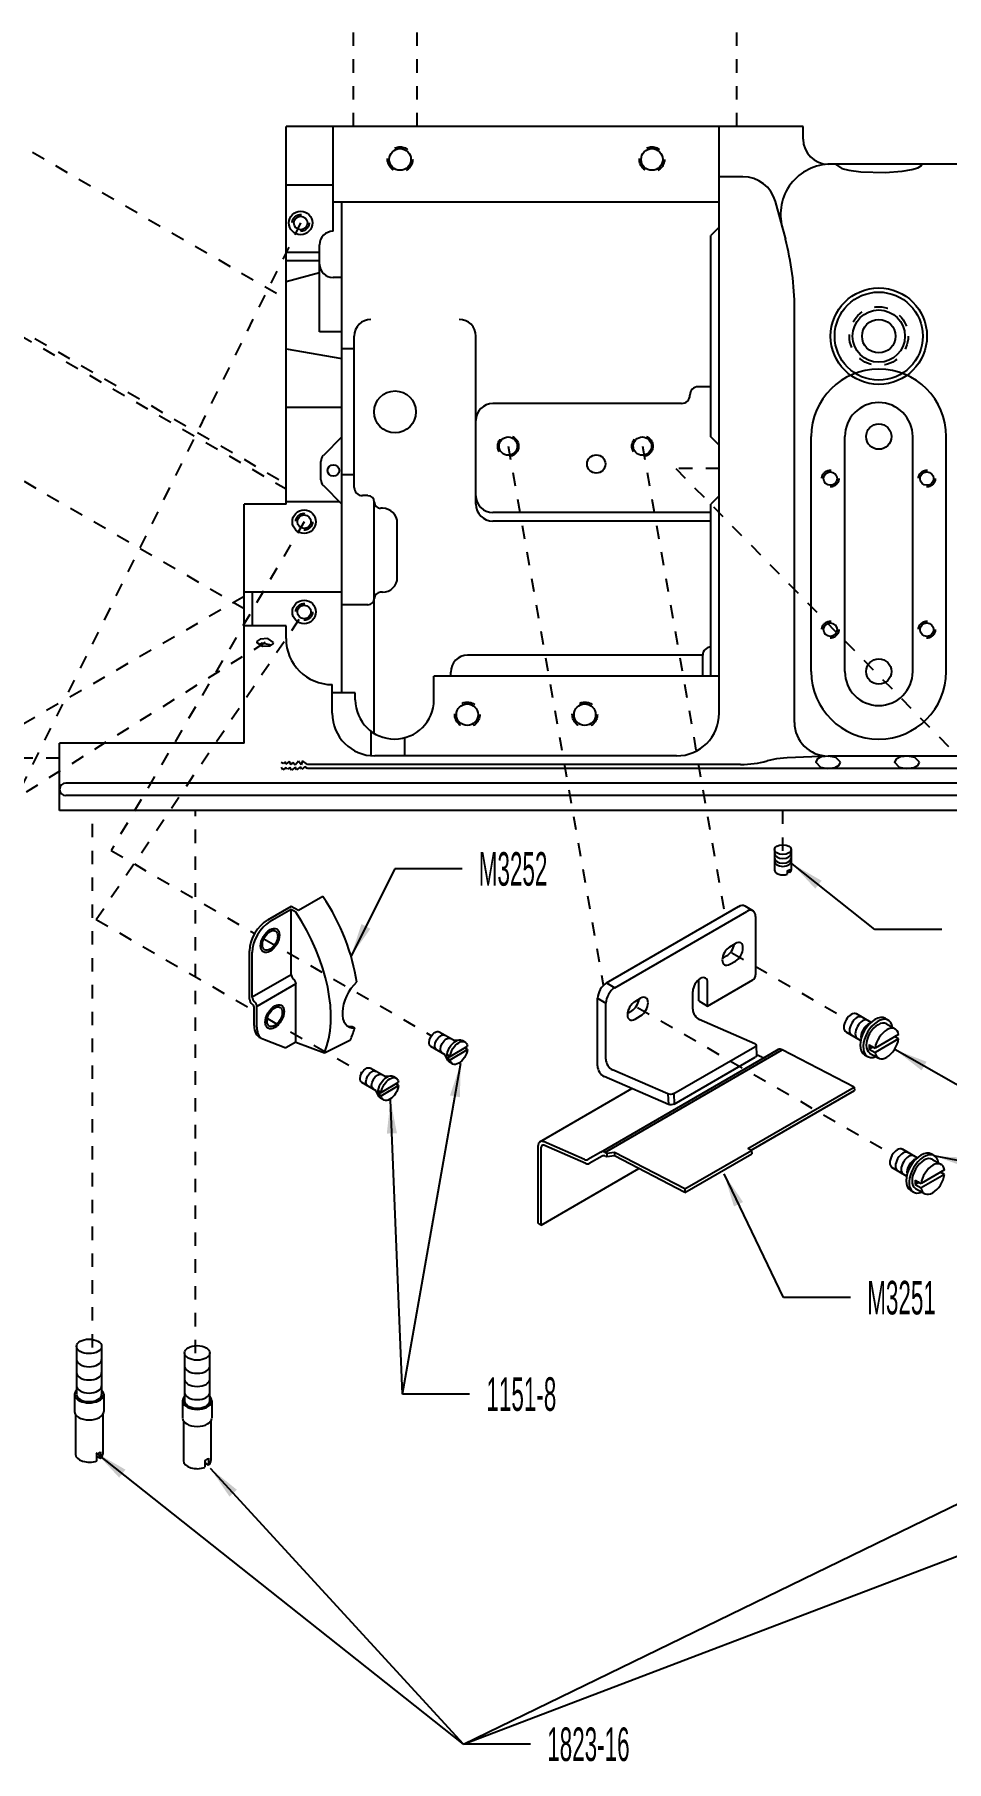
# Model space of a CAD drawing. Extents: x 1 to 28.7, y 2.9 to 23.3.
# Drawn here: x 12.34 to 19.13, y 3.07 to 15.93 of the extents above; entities that cross this region are included whole.
import ezdxf

# ---------------------------------------------------------------- set-up
doc = ezdxf.new("R2010")
doc.units = 0
doc.linetypes.add('DASHED', pattern=[0.2, 0.1, -0.1])
doc.layers.get('0').update_dxf_attribs({"linetype": 'CONTINUOUS'})
doc.layers.add('CK_LEVEL_1', color=7, linetype='CONTINUOUS')

# ---------------------------------------------------------------- blocks, each defined once
blk = doc.blocks.new('GENDIM11')
at = {"layer": 'CK_LEVEL_1', "color": 7, "linetype": 'CONTINUOUS'}
for p, q in [((15.079, 5.805), (15.513, 8.269)), ((15.079, 5.805), (14.989, 7.996)), ((15.579, 5.805), (15.079, 5.805))]:
    blk.add_line(p, q, dxfattribs=at)
for points in [[(15.506, 8.016), (15.433, 8.029), (15.513, 8.269)], [(15.037, 7.748), (14.962, 7.745), (14.989, 7.996)]]:
    blk.add_solid(points, dxfattribs=at)
at = {"layer": 'CK_LEVEL_1', "color": 7, "linetype": 'CONTINUOUS', "width": 0.5}
blk.add_text('1151-8', height=0.25, dxfattribs=at).set_placement((15.704, 5.68))
blk = doc.blocks.new('GENDIM12')
at = {"layer": 'CK_LEVEL_1', "color": 7, "linetype": 'CONTINUOUS'}
for p, q in [((15.022, 9.716), (14.694, 9.065)), ((15.522, 9.716), (15.022, 9.716))]:
    blk.add_line(p, q, dxfattribs=at)
blk.add_solid([(14.773, 9.305), (14.84, 9.271), (14.694, 9.065)], dxfattribs=at)
at = {"layer": 'CK_LEVEL_1', "color": 7, "linetype": 'CONTINUOUS', "width": 0.5}
blk.add_text('M3252', height=0.25, dxfattribs=at).set_placement((15.647, 9.591))
blk = doc.blocks.new('GENDIM13')
at = {"layer": 'CK_LEVEL_1', "color": 7, "linetype": 'CONTINUOUS'}
for p, q in [((15.532, 3.197), (12.796, 5.368)), ((15.532, 3.197), (19.995, 5.368)), ((15.532, 3.197), (13.649, 5.25)), ((15.532, 3.197), (20.797, 5.203)), ((16.032, 3.197), (15.532, 3.197))]:
    blk.add_line(p, q, dxfattribs=at)
for points in [[(13.015, 5.242), (12.968, 5.183), (12.796, 5.368)], [(19.786, 5.225), (19.753, 5.292), (19.995, 5.368)], [(13.845, 5.092), (13.79, 5.041), (13.649, 5.25)], [(20.577, 5.079), (20.55, 5.149), (20.797, 5.203)]]:
    blk.add_solid(points, dxfattribs=at)
at = {"layer": 'CK_LEVEL_1', "color": 7, "linetype": 'CONTINUOUS', "width": 0.5}
blk.add_text('1823-16', height=0.25, dxfattribs=at).set_placement((16.157, 3.072))
blk = doc.blocks.new('GENDIM17')
at = {"layer": 'CK_LEVEL_1', "color": 7, "linetype": 'CONTINUOUS'}
for p, q in [((17.916, 6.523), (17.474, 7.444)), ((18.416, 6.523), (17.916, 6.523))]:
    blk.add_line(p, q, dxfattribs=at)
blk.add_solid([(17.616, 7.235), (17.548, 7.202), (17.474, 7.444)], dxfattribs=at)
at = {"layer": 'CK_LEVEL_1', "color": 7, "linetype": 'CONTINUOUS', "width": 0.5}
blk.add_text('M3251', height=0.25, dxfattribs=at).set_placement((18.541, 6.398))
blk = doc.blocks.new('GENDIM18')
at = {"layer": 'CK_LEVEL_1', "color": 7, "linetype": 'CONTINUOUS'}
for p, q in [((20.704, 7.255), (18.747, 8.371)), ((20.704, 7.255), (19.049, 7.576)), ((21.204, 7.255), (20.704, 7.255))]:
    blk.add_line(p, q, dxfattribs=at)
for points in [[(18.983, 8.28), (18.946, 8.215), (18.747, 8.371)], [(19.302, 7.565), (19.288, 7.491), (19.049, 7.576)]]:
    blk.add_solid(points, dxfattribs=at)
at = {"layer": 'CK_LEVEL_1', "color": 7, "linetype": 'CONTINUOUS', "width": 0.5}
blk.add_text('1335-32', height=0.25, dxfattribs=at).set_placement((21.329, 7.13))
blk = doc.blocks.new('GENDIM19')
at = {"layer": 'CK_LEVEL_1', "color": 7, "linetype": 'CONTINUOUS'}
for p, q in [((18.597, 9.264), (17.982, 9.754)), ((19.097, 9.264), (18.597, 9.264))]:
    blk.add_line(p, q, dxfattribs=at)
blk.add_solid([(18.201, 9.628), (18.154, 9.569), (17.982, 9.754)], dxfattribs=at)
at = {"layer": 'CK_LEVEL_1', "color": 7, "linetype": 'CONTINUOUS', "width": 0.5}
blk.add_text('1101-8', height=0.25, dxfattribs=at).set_placement((19.222, 9.139))

msp = doc.modelspace()

# ---------------------------------------------------------------- linework, layer by layer
at = {"layer": 'CK_LEVEL_1', "color": 7, "linetype": 'DASHED'}
for p, q in [((15.189, 15.246), (15.189, 19.106)), ((9.377, 16.754, -0.415), (14.211, 13.963, -0.415)), ((14.713, 15.246), (14.713, 16.314)), ((8.182, 16.066, 0.559), (14.211, 12.586, 0.559)), ((17.569, 15.246), (17.569, 16.01)), ((9.456, 15.292, -1.416), (14.211, 12.547, -1.416)), ((8.449, 14.803, -0.658), (13.899, 11.656, -0.658)), ((14.32, 14.527), (11.886, 9.613, 3.92)), ((15.866, 12.865), (16.573, 8.852)), ((16.866, 12.865), (17.481, 9.376)), ((17.115, 12.698), (23.118, 6.58)), ((17.438, 12.698), (17.115, 12.698)), ((14.346, 12.302), (12.908, 9.853)), ((13.899, 11.745), (7.688, 8.159)), ((12.797, 9.339), (14.346, 11.63)), ((14.055, 11.402), (8.58, 7.973)), ((12.524, 10.541), (5.059, 10.541)), ((12.769, 6.152), (12.769, 10.152)), ((13.536, 6.109), (13.536, 10.152)), ((17.913, 9.851), (17.913, 10.152)), ((12.908, 9.853), (13.978, 9.235)), ((12.797, 9.339), (13.974, 8.66)), ((14.046, 9.196), (15.296, 8.474)), ((17.533, 9.091), (18.387, 8.598)), ((16.83, 8.685), (18.729, 7.589)), ((14.072, 8.603), (14.776, 8.197))]:
    msp.add_line(p, q, dxfattribs=at)
at = {"layer": 'CK_LEVEL_1', "color": 7, "linetype": 'CONTINUOUS'}
for p, q in [((14.211, 12.433), (14.211, 15.246)), ((18.063, 15.246), (14.211, 15.246)), ((14.562, 14.465), (14.562, 15.246)), ((17.438, 10.876), (17.438, 15.246)), ((18.063, 15.152), (18.063, 15.246)), ((20.344, 14.965), (18.251, 14.965)), ((14.562, 14.808), (14.211, 14.808)), ((17.615, 14.871), (17.438, 14.871)), ((17.438, 14.683), (14.562, 14.683)), ((14.626, 11.027), (14.626, 14.683)), ((17.856, 14.686), (17.931, 14.407)), ((17.438, 14.495), (17.377, 14.434)), ((17.377, 12.934), (17.377, 14.434)), ((14.461, 14.308), (14.211, 14.308)), ((14.461, 13.715), (14.461, 14.365)), ((14.461, 14.246), (14.211, 14.246)), ((14.211, 14.09), (14.461, 14.157)), ((14.626, 14.121), (14.561, 14.121)), ((17.999, 10.807), (17.999, 13.889)), ((14.626, 13.715), (14.461, 13.715)), ((14.719, 12.558), (14.719, 13.684)), ((15.626, 12.432), (15.626, 13.684)), ((14.211, 13.59), (14.626, 13.517)), ((14.719, 13.59), (14.626, 13.59)), ((17.377, 13.307), (17.282, 13.307)), ((14.626, 13.152), (14.211, 13.152)), ((17.157, 13.182), (15.751, 13.182)), ((14.626, 12.933), (14.489, 12.796)), ((17.438, 12.873), (17.377, 12.934)), ((18.124, 11.186), (18.124, 12.936)), ((18.375, 11.186), (18.375, 12.936)), ((18.88, 11.186), (18.88, 12.936)), ((19.129, 11.186), (19.129, 12.936)), ((14.47, 12.615), (14.47, 12.751)), ((14.719, 12.652), (14.626, 12.652)), ((14.489, 12.571), (14.626, 12.433)), ((14.821, 12.496), (14.781, 12.496)), ((17.438, 12.494), (17.377, 12.433)), ((14.211, 12.433), (13.899, 12.433)), ((13.899, 10.652), (13.899, 12.433)), ((14.61, 12.449), (14.211, 12.449)), ((14.868, 10.726), (14.868, 12.448)), ((14.93, 12.402), (14.915, 12.402)), ((17.377, 12.37), (15.751, 12.37)), ((17.377, 11.151), (17.377, 12.433)), ((15.04, 11.887), (15.04, 12.292)), ((17.377, 12.307), (15.751, 12.307)), ((14.626, 11.777), (13.899, 11.777)), ((13.962, 11.527), (13.962, 11.777)), ((14.93, 11.777), (14.915, 11.777)), ((14.821, 11.683), (14.626, 11.683)), ((14.212, 11.527), (13.899, 11.527)), ((14.212, 11.433), (14.212, 11.527)), ((17.315, 11.307), (15.563, 11.307)), ((17.315, 11.151), (17.315, 11.307)), ((14.555, 10.876), (14.555, 11.09)), ((15.313, 10.976), (15.313, 11.151)), ((17.438, 11.151), (15.313, 11.151)), ((15.438, 11.151), (15.438, 11.182)), ((14.727, 11.027), (14.555, 11.027)), ((14.727, 10.976), (14.727, 11.027)), ((14.843, 10.743), (14.843, 10.558)), ((15.093, 10.692), (15.093, 10.558)), ((12.524, 10.152), (12.524, 10.652)), ((13.899, 10.652), (12.524, 10.652)), ((17.12, 10.558), (14.873, 10.558)), ((21.142, 10.557), (18.249, 10.557)), ((14.189, 10.501), (14.175, 10.509)), ((14.187, 10.455), (14.178, 10.474)), ((14.213, 10.469), (14.187, 10.455)), ((14.208, 10.513), (14.189, 10.501)), ((14.21, 10.495), (14.208, 10.513)), ((14.235, 10.515), (14.21, 10.495)), ((14.222, 10.458), (14.213, 10.469)), ((14.24, 10.472), (14.222, 10.458)), ((14.249, 10.492), (14.235, 10.515)), ((14.251, 10.451), (14.24, 10.472)), ((14.261, 10.509), (14.249, 10.492)), ((14.281, 10.474), (14.251, 10.451)), ((14.279, 10.488), (14.261, 10.509)), ((14.304, 10.518), (14.279, 10.488)), ((14.288, 10.455), (14.281, 10.474)), ((14.318, 10.476), (14.288, 10.455)), ((14.323, 10.492), (14.304, 10.518)), ((14.328, 10.458), (14.318, 10.476)), ((14.334, 10.52), (14.323, 10.492)), ((14.35, 10.476), (14.328, 10.458)), ((14.37, 10.494), (14.334, 10.52)), ((14.37, 10.464), (14.35, 10.476)), ((17.598, 10.494), (14.37, 10.494)), ((21.142, 10.464), (14.37, 10.464)), ((21.142, 10.355), (12.571, 10.355)), ((21.142, 10.262), (12.571, 10.262)), ((21.188, 10.152), (12.524, 10.152)), ((17.849, 9.86, 0.054), (17.849, 9.708, -0.054)), ((17.974, 9.86, 0.054), (17.974, 9.708, -0.054)), ((17.944, 9.702, 0.008), (17.944, 9.677, -0.01)), ((17.965, 9.689, -0.028), (17.944, 9.701, -0.045)), ((17.965, 9.714, -0.01), (17.965, 9.689, -0.028)), ((14.249, 9.437, 0.162), (14.072, 9.335, 0.306)), ((14.249, 9.415, 0.194), (14.092, 9.324, 0.323)), ((14.303, 9.406, 0.206), (14.249, 9.437, 0.162)), ((14.284, 9.395, 0.223), (14.249, 9.415, 0.194)), ((14.249, 8.928, -0.15), (14.249, 9.415, 0.194)), ((14.486, 9.511, 0.057), (14.303, 9.406, 0.206)), ((16.598, 8.867, 0.901), (17.582, 9.435, 0.097)), ((16.66, 8.831, 0.951), (17.644, 9.399, 0.148)), ((17.628, 9.44, 0.043), (17.69, 9.404, 0.094)), ((17.71, 8.927, -0.267), (17.71, 9.361, 0.04)), ((17.518, 9.137, 0.116), (17.559, 9.161, 0.083)), ((13.94, 8.747, 0.052), (13.94, 9.106, 0.306)), ((13.959, 8.761, 0.086), (13.959, 9.095, 0.323)), ((17.462, 9.05, -0.038), (17.493, 9.068, -0.063)), ((17.518, 9.006, 0.024), (17.559, 9.03, -0.009)), ((14.249, 8.928, -0.15), (13.959, 8.761, 0.086)), ((17.286, 8.733, -0.046), (17.286, 8.892, 0.066)), ((17.352, 8.695, 0.007), (17.688, 8.889, -0.267)), ((14.284, 8.859, -0.156), (13.994, 8.692, 0.08)), ((14.284, 8.425, -0.463), (14.284, 8.859, -0.156)), ((16.532, 8.249, 0.544), (16.532, 8.753, 0.901)), ((16.532, 8.753, 0.901), (16.594, 8.717, 0.951)), ((16.598, 8.867, 0.901), (16.66, 8.831, 0.951)), ((16.811, 8.729, 0.694), (16.852, 8.753, 0.66)), ((17.242, 8.672, 0.126), (17.242, 8.804, 0.219)), ((17.352, 8.695, 0.007), (17.352, 8.867, 0.129)), ((13.974, 8.55, -0.045), (13.974, 8.678, 0.046)), ((13.994, 8.538, -0.028), (13.994, 8.692, 0.08)), ((16.594, 8.298, 0.655), (16.594, 8.717, 0.951)), ((16.755, 8.642, 0.54), (16.786, 8.66, 0.514)), ((16.811, 8.598, 0.601), (16.852, 8.622, 0.568)), ((17.286, 8.733, -0.046), (17.352, 8.695, 0.007)), ((18.57, 8.573, -0.02), (18.461, 8.636, -0.109)), ((14.703, 8.543, -0.301), (14.723, 8.532, -0.285)), ((15.459, 8.44, 0.014), (15.353, 8.501, -0.073)), ((17.704, 8.414, 0.51), (17.288, 8.595, 0.129)), ((18.492, 8.438, -0.02), (18.383, 8.501, -0.109)), ((18.676, 8.602, 0.035), (18.699, 8.589, 0.054)), ((18.684, 8.562, 0.054), (18.749, 8.524, 0.107)), ((14.051, 8.446, -0.163), (14.21, 8.383, -0.403)), ((14.284, 8.425, -0.463), (14.21, 8.383, -0.403)), ((14.284, 8.425, -0.463), (14.498, 8.347, -0.256)), ((14.498, 8.347, -0.256), (14.691, 8.443, -0.447)), ((15.396, 8.332, 0.014), (15.29, 8.393, -0.073)), ((15.433, 8.32, 0.134), (15.563, 8.395, 0.027)), ((15.433, 8.295, 0.116), (15.563, 8.371, 0.01)), ((15.459, 8.44, 0.014), (15.506, 8.443, 0.078)), ((15.545, 8.426, 0.072), (15.523, 8.439, 0.054)), ((15.563, 8.371, 0.01), (15.542, 8.383, -0.007)), ((16.557, 7.607, 1.772), (17.878, 8.37, 0.693)), ((16.585, 7.605, 1.805), (17.907, 8.368, 0.726)), ((17.1, 8.043, 1.04), (17.704, 8.391, 0.547)), ((17.713, 8.403, 0.529), (17.716, 8.325, 0.478)), ((17.878, 8.37, 0.693), (17.781, 8.314, 0.534)), ((18.444, 8.091, 1.188), (17.907, 8.368, 0.726)), ((18.556, 8.407, 0.154), (18.6, 8.382, 0.19)), ((18.584, 8.391, 0.108), (18.556, 8.374, 0.131)), ((18.556, 8.374, 0.131), (18.6, 8.349, 0.167)), ((18.774, 8.482, 0.048), (18.6, 8.382, 0.19)), ((18.774, 8.45, 0.025), (18.6, 8.349, 0.167)), ((18.774, 8.45, 0.025), (18.746, 8.466, 0.001)), ((14.945, 8.172, 0.014), (14.839, 8.233, -0.073)), ((15.417, 8.289, 0.078), (15.396, 8.332, 0.014)), ((15.433, 8.32, 0.134), (15.411, 8.332, 0.116)), ((15.411, 8.308, 0.099), (15.432, 8.32, 0.081)), ((15.433, 8.295, 0.116), (15.411, 8.308, 0.099)), ((15.451, 8.264, 0.072), (15.429, 8.277, 0.054)), ((17.103, 7.965, 0.99), (17.707, 8.313, 0.496)), ((17.756, 8.314, 0.503), (17.716, 8.332, 0.467)), ((18.52, 8.332, 0.035), (18.543, 8.318, 0.054)), ((18.559, 8.345, 0.054), (18.624, 8.307, 0.107)), ((14.882, 8.063, 0.014), (14.776, 8.125, -0.073)), ((14.919, 8.051, 0.134), (15.049, 8.127, 0.027)), ((14.945, 8.172, 0.014), (14.992, 8.175, 0.078)), ((15.031, 8.158, 0.072), (15.009, 8.17, 0.054)), ((15.049, 8.102, 0.01), (15.028, 8.114, -0.007)), ((17.06, 7.962, 0.988), (16.581, 8.17, 0.549)), ((17.056, 8.04, 1.038), (16.643, 8.22, 0.66)), ((14.903, 8.021, 0.078), (14.882, 8.063, 0.014)), ((14.919, 8.051, 0.134), (14.897, 8.064, 0.116)), ((14.897, 8.039, 0.099), (14.918, 8.052, 0.081)), ((14.919, 8.027, 0.116), (14.897, 8.039, 0.099)), ((14.937, 7.996, 0.072), (14.915, 8.008, 0.054)), ((14.919, 8.027, 0.116), (15.049, 8.102, 0.01)), ((16.101, 7.684, 1.267), (16.787, 8.08, 0.707)), ((17.056, 8.04, 1.038), (17.06, 7.962, 0.988)), ((17.1, 8.043, 1.04), (17.103, 7.965, 0.99)), ((17.652, 7.634, 1.838), (18.444, 8.091, 1.191)), ((17.676, 7.621, 1.802), (18.445, 8.065, 1.174)), ((18.444, 8.091, 1.188), (18.445, 8.065, 1.174)), ((16.09, 7.077, 0.825), (16.09, 7.657, 1.235)), ((16.112, 7.064, 0.843), (16.112, 7.644, 1.253)), ((16.434, 7.551, 1.582), (16.128, 7.685, 1.302)), ((16.444, 7.522, 1.573), (16.131, 7.658, 1.286)), ((16.557, 7.607, 1.772), (16.46, 7.551, 1.613)), ((16.602, 7.597, 1.82), (16.585, 7.605, 1.805)), ((16.657, 7.604, 1.88), (16.602, 7.597, -2.531)), ((16.602, 7.597, 1.82), (16.602, 7.571, -2.549)), ((17.182, 7.333, 2.263), (16.657, 7.604, 1.813)), ((16.657, 7.604, 1.813), (16.658, 7.578, 1.796)), ((17.182, 7.333, 2.263), (17.679, 7.62, 1.858)), ((17.183, 7.307, 2.246), (17.68, 7.594, 1.841)), ((17.679, 7.62, 1.858), (17.652, 7.634, 1.834)), ((17.679, 7.62, 1.858), (17.68, 7.594, 1.841)), ((18.912, 7.565, -0.02), (18.803, 7.628, -0.109)), ((19.019, 7.593, 0.035), (19.042, 7.58, 0.054)), ((16.112, 7.064, 0.843), (16.839, 7.484, 0.248)), ((16.566, 7.577, 1.762), (16.47, 7.521, 1.604)), ((16.602, 7.571, 1.802), (16.595, 7.575, 1.796)), ((16.657, 7.579, 1.862), (16.602, 7.571, -2.549)), ((17.183, 7.307, 2.246), (16.658, 7.578, 1.796)), ((18.834, 7.429, -0.02), (18.725, 7.493, -0.109)), ((19.117, 7.474, 0.048), (18.942, 7.373, 0.19)), ((19.026, 7.553, 0.054), (19.092, 7.515, 0.107)), ((17.182, 7.333, 2.263), (17.183, 7.307, 2.246)), ((18.898, 7.398, 0.154), (18.942, 7.373, 0.19)), ((18.927, 7.382, 0.108), (18.898, 7.366, 0.131)), ((18.898, 7.366, 0.131), (18.942, 7.34, 0.167)), ((18.901, 7.337, 0.054), (18.967, 7.299, 0.107)), ((19.117, 7.441, 0.025), (18.942, 7.34, 0.167)), ((19.117, 7.441, 0.025), (19.088, 7.457, 0.001)), ((18.863, 7.323, 0.035), (18.886, 7.31, 0.054)), ((16.112, 7.064, 0.843), (16.09, 7.077, 0.825)), ((12.65, 6.161, 0.282), (12.65, 5.803, 0.029)), ((12.837, 6.161, 0.282), (12.837, 5.803, 0.029)), ((13.455, 6.112, 0.282), (13.455, 5.755, 0.029)), ((13.642, 6.112, 0.282), (13.642, 5.755, 0.029)), ((12.635, 5.803, 0.029), (12.635, 5.676, -0.061)), ((12.853, 5.803, 0.029), (12.853, 5.676, -0.061)), ((13.44, 5.755, 0.029), (13.44, 5.627, -0.061)), ((13.658, 5.755, 0.029), (13.658, 5.627, -0.061)), ((12.642, 5.653, -0.076), (12.642, 5.357, -0.286)), ((12.846, 5.653, -0.076), (12.846, 5.357, -0.286)), ((13.447, 5.605, -0.076), (13.447, 5.309, -0.286)), ((13.651, 5.605, -0.076), (13.651, 5.309, -0.286)), ((12.8, 5.359, -0.181), (12.8, 5.308, -0.217)), ((12.829, 5.324, -0.24), (12.8, 5.341, -0.263)), ((12.829, 5.375, -0.204), (12.829, 5.324, -0.24)), ((13.605, 5.31, -0.181), (13.605, 5.26, -0.217)), ((13.634, 5.276, -0.24), (13.605, 5.292, -0.263)), ((13.634, 5.327, -0.204), (13.634, 5.276, -0.24))]:
    msp.add_line(p, q, dxfattribs=at)
for points in [[(18.305, 14.965), (18.352, 14.932), (18.403, 14.92), (18.494, 14.908), (18.674, 14.903), (18.801, 14.913), (18.872, 14.924), (18.918, 14.938), (18.945, 14.954), (18.95, 14.965)], [(14.118, 11.402), (14.075, 11.431), (14.018, 11.426), (13.996, 11.412), (13.993, 11.402), (13.993, 11.402), (14.035, 11.374), (14.092, 11.378), (14.114, 11.392), (14.118, 11.402)], [(14.102, 11.382), (14.029, 11.398), (14.008, 11.382)], [(18.249, 10.557), (17.944, 10.544), (17.866, 10.535), (17.809, 10.524), (17.795, 10.521)], [(18.343, 10.511), (18.308, 10.547), (18.256, 10.557), (18.2, 10.55), (18.169, 10.533), (18.157, 10.511), (18.157, 10.511), (18.192, 10.474), (18.244, 10.464), (18.301, 10.472), (18.332, 10.488), (18.343, 10.511)], [(18.931, 10.511), (18.896, 10.547), (18.844, 10.557), (18.788, 10.55), (18.757, 10.533), (18.745, 10.511), (18.745, 10.511), (18.78, 10.474), (18.832, 10.464), (18.889, 10.472), (18.92, 10.488), (18.931, 10.511)]]:
    msp.add_lwpolyline(points, dxfattribs=at)
at = {"layer": 'CK_LEVEL_1', "color": 7, "linetype": 'DASHED'}
for centre, radius in [((15.061, 15), 0.0935), ((16.937, 15), 0.0935), ((14.32, 14.527), 0.0625), ((18.627, 13.684), 0.219), ((15.866, 12.865), 0.078), ((16.866, 12.865), 0.078), ((18.266, 12.623), 0.0625), ((18.985, 12.623), 0.0625), ((14.346, 12.302), 0.0625), ((14.346, 11.63), 0.0625), ((18.266, 11.498), 0.0625), ((18.985, 11.498), 0.0625), ((15.561, 10.865), 0.0935), ((16.437, 10.865), 0.0935)]:
    msp.add_circle(centre, radius, dxfattribs=at)
at = {"layer": 'CK_LEVEL_1', "color": 7, "linetype": 'CONTINUOUS'}
for centre, radius in [((15.061, 15), 0.0805), ((16.937, 15), 0.0805), ((14.32, 14.527), 0.0875), ((14.32, 14.527), 0.0505), ((18.627, 13.684), 0.359), ((18.627, 13.684), 0.328), ((18.627, 13.684), 0.195), ((18.627, 13.684), 0.125), ((15.023, 13.12), 0.156), ((18.627, 12.936), 0.0945), ((15.866, 12.865), 0.068), ((16.866, 12.865), 0.068), ((16.522, 12.732), 0.068), ((14.564, 12.683), 0.043), ((18.266, 12.623), 0.05), ((18.985, 12.623), 0.05), ((14.346, 12.302), 0.0875), ((14.346, 12.302), 0.0505), ((14.346, 11.63), 0.0875), ((14.346, 11.63), 0.0505), ((18.266, 11.498), 0.05), ((18.985, 11.498), 0.05), ((18.627, 11.186), 0.0945), ((15.561, 10.865), 0.0805), ((16.437, 10.865), 0.0805)]:
    msp.add_circle(centre, radius, dxfattribs=at)
at = {"layer": 'CK_LEVEL_1', "color": 7, "linetype": 'CONTINUOUS', "extrusion": (0, 0.816497, 0.57735)}
for centre, radius in [((-17.912, -5.649, 8.082), 0.0625), ((-12.744, -3.326, 5.193), 0.0935), ((-13.549, -3.298, 5.153), 0.0935)]:
    msp.add_circle(centre, radius, dxfattribs=at)
at = {"layer": 'CK_LEVEL_1', "color": 7, "linetype": 'CONTINUOUS', "extrusion": (0.707107, -0.408248, 0.57735)}
for centre, radius in [((14.999, -4.213, 6.344), 0.099), ((14.999, -4.213, 6.344), 0.0805), ((14.524, -4.688, 6.393), 0.099), ((14.524, -4.688, 6.393), 0.0805)]:
    msp.add_circle(centre, radius, dxfattribs=at)
at = {"layer": 'CK_LEVEL_1', "color": 7, "linetype": 'CONTINUOUS'}
for centre, radius, start, end in [((18.251, 15.152), 0.188, 180, 270), ((18.27, 14.59), 0.375, 90, 195), ((17.615, 14.621), 0.25, 15, 90), ((14.561, 14.365), 0.1, 90, 180), ((15.999, 13.889), 2, 0, 15), ((14.561, 14.221), 0.1, 180, 270), ((14.844, 13.684), 0.125, 90, 180), ((15.501, 13.684), 0.125, 0, 90), ((18.627, 12.936), 0.503, 0, 180), ((17.282, 13.245), 0.0625, 90, 180), ((15.751, 13.057), 0.125, 90, 180), ((17.157, 13.245), 0.0625, 270, 360), ((18.627, 12.936), 0.253, 0, 180), ((14.533, 12.751), 0.0625, 135, 180), ((14.533, 12.615), 0.0625, 180, 225), ((14.781, 12.558), 0.062, 180, 270), ((14.821, 12.449), 0.0467, 0, 90), ((15.751, 12.495), 0.125, 180, 270), ((14.915, 12.448), 0.0467, 180, 270), ((14.93, 12.292), 0.11, 0, 90), ((15.751, 12.432), 0.125, 180, 270), ((14.93, 11.887), 0.11, 270, 360), ((14.821, 11.73), 0.0467, 270, 360), ((14.915, 11.73), 0.0467, 90, 180), ((14.555, 11.433), 0.344, 180, 270), ((17.377, 11.307), 0.062, 90, 180), ((15.563, 11.182), 0.125, 90, 180), ((18.627, 11.186), 0.503, 180, 360), ((18.627, 11.186), 0.253, 180, 360), ((15.02, 10.976), 0.293, 180, 270), ((15.02, 10.976), 0.293, 270, 360), ((14.873, 10.876), 0.318, 180, 270), ((17.12, 10.876), 0.318, 270, 360), ((18.249, 10.807), 0.25, 180, 270), ((17.598, 11.244), 0.75, 270, 285.2542), ((12.571, 10.309), 0.0465, 90, 270)]:
    msp.add_arc(centre, radius, start, end, dxfattribs=at)
at = {"layer": 'CK_LEVEL_1', "color": 7, "linetype": 'CONTINUOUS', "extrusion": (0, 0.816497, 0.57735)}
for centre, radius, start, end in [((-17.912, -5.655, 8.041), 0.0625, 0, 180), ((-17.912, -5.649, 8.003), 0.0625, 0, 180), ((-17.912, -5.649, 7.973), 0.0625, 0, 180), ((-17.912, -5.649, 7.895), 0.0625, 0, 121.1135), ((-17.912, -5.649, 7.926), 0.0625, 121.1135, 148.8865), ((-17.912, -5.649, 7.895), 0.0625, 148.8865, 180), ((-12.744, -3.326, 5.073), 0.0935, 0, 180), ((-12.744, -3.326, 4.953), 0.0935, 0, 180), ((-13.549, -3.298, 5.033), 0.0935, 360, 540), ((-12.744, -3.326, 4.755), 0.109, 329.0703, 570.9297), ((-12.744, -3.326, 4.833), 0.0935, 0, 180), ((-12.744, -3.326, 4.755), 0.0935, 0, 180), ((-13.549, -3.298, 4.913), 0.0935, 0, 180), ((-13.549, -3.298, 4.793), 0.0935, 360, 540), ((-12.744, -3.326, 4.599), 0.109, 0, 180), ((-13.549, -3.298, 4.715), 0.109, 329.0703, 570.9297), ((-13.549, -3.298, 4.715), 0.0935, 0, 180), ((-13.549, -3.298, 4.559), 0.109, 0, 180), ((-12.744, -3.326, 4.209), 0.102, 0, 123.6923), ((-12.744, -3.326, 4.271), 0.102, 123.6923, 146.3077), ((-12.744, -3.326, 4.209), 0.102, 146.3077, 180), ((-13.549, -3.298, 4.169), 0.102, 360, 483.6923), ((-13.549, -3.298, 4.231), 0.102, 123.6923, 146.3077), ((-13.549, -3.298, 4.169), 0.102, 146.3077, 180)]:
    msp.add_arc(centre, radius, start, end, dxfattribs=at)
at = {"layer": 'CK_LEVEL_1', "color": 7, "linetype": 'CONTINUOUS', "extrusion": (-0.707107, -0.408248, 0.57735)}
for centre, radius, start, end in [((-0.887, 9.05, -13.807), 0.991, 23.7299, 96.1974), ((-0.887, 9.05, -14.093), 0.991, 54.7842, 96.1852), ((-0.585, 9.601, -13.809), 0.031, 225, 294.7455), ((-0.552, 9.55, -13.809), 0.031, 45, 130.8043), ((-0.583, 9.559, -13.397), 0.031, 225, 310.8043), ((-0.585, 9.601, -13.397), 0.031, 225, 294.7455), ((-0.55, 9.508, -13.397), 0.031, 45, 114.7455), ((-0.552, 9.55, -13.397), 0.031, 45, 130.8043), ((1.154, 11.271, -15.659), 0.062, 225, 322), ((-0.887, 9.05, -14.093), 0.991, 21.7294, 29.8077), ((1.752, 11.921, -15.659), 0.062, 138, 180), ((1.166, 11.135, -14.743), 0.062, 225, 322), ((1.154, 11.271, -14.743), 0.062, 225, 322), ((1.628, 11.727, -15.659), 0.062, 322, 360), ((1.458, 11.307, -13.79), 0.062, 142, 225), ((1.458, 11.307, -13.79), 0.031, 142, 225), ((1.752, 11.921, -13.79), 0.062, 138, 180), ((1.628, 11.727, -13.79), 0.062, 322, 360), ((1.659, 11.716, -13.79), 0.062, 322, 360), ((1.783, 11.909, -13.79), 0.062, 138, 180)]:
    msp.add_arc(centre, radius, start, end, dxfattribs=at)
at = {"layer": 'CK_LEVEL_1', "color": 7, "linetype": 'CONTINUOUS', "extrusion": (0.707107, -0.408248, 0.57735)}
for centre, radius, start, end in [((16.896, -6.054, 8.637), 0.093, 0, 45), ((16.896, -6.054, 8.724), 0.093, 315, 405), ((14.988, -4.223, 6.316), 0.187, 45, 135), ((14.988, -4.223, 6.344), 0.187, 45, 135), ((16.615, -6.083, 8.724), 0.08, 45, 135), ((16.656, -6.124, 8.631), 0.08, 225, 304.7133), ((16.656, -6.124, 8.724), 0.08, 315, 405), ((16.615, -6.083, 8.724), 0.08, 135, 225), ((16.656, -6.124, 8.724), 0.08, 225, 315), ((16.3, -5.956, 8.724), 0.078, 45, 135), ((16.3, -5.956, 8.724), 0.078, 315, 405), ((16.564, -6.474, 8.724), 0.031, 225, 315), ((14.954, -5.052, 6.763), 0.219, 63.1467, 201.1776), ((15.912, -5.07, 8.637), 0.093, 45, 135), ((15.912, -5.07, 8.724), 0.093, 45, 135), ((15.949, -5.417, 8.631), 0.08, 225, 305.648), ((15.949, -5.417, 8.724), 0.08, 315, 405), ((15.908, -5.376, 8.724), 0.08, 45, 135), ((15.908, -5.376, 8.724), 0.08, 135, 225), ((15.949, -5.417, 8.724), 0.08, 225, 315), ((16.632, -6.826, 9.465), 0.078, 0, 180), ((16.632, -6.826, 9.525), 0.078, 0, 180), ((16.632, -6.826, 9.715), 0.156, 0, 180), ((14.524, -4.688, 6.365), 0.188, 135, 186.0614), ((14.524, -4.688, 6.393), 0.188, 135, 190.0956), ((14.954, -5.052, 6.735), 0.219, 185.1941, 201.1776), ((16.632, -6.826, 9.585), 0.078, 360, 540), ((16.632, -6.826, 9.645), 0.078, 33.1817, 146.8183), ((16.632, -6.826, 9.747), 0.156, 323.2527, 576.7473), ((16.632, -6.826, 9.747), 0.125, 0, 180), ((16.632, -6.826, 9.84), 0.125, 324.2069, 485.7931), ((16.632, -6.826, 9.778), 0.125, 125.7931, 144.2069), ((16.632, -6.826, 9.84), 0.125, 144.2069, 305.7931), ((15.929, -7.289, 10.119), 0.078, 0, 180), ((15.929, -7.289, 10.179), 0.078, 0, 180), ((15.929, -7.289, 10.239), 0.078, 0, 180), ((15.929, -7.289, 10.369), 0.156, 0, 180), ((15.929, -7.289, 10.401), 0.156, 323.2527, 576.7473), ((15.929, -7.289, 10.299), 0.078, 33.1817, 146.8183), ((15.929, -7.289, 10.401), 0.125, 0, 180), ((15.929, -7.289, 10.494), 0.125, 324.2069, 485.7931), ((15.929, -7.289, 10.432), 0.125, 125.7931, 144.2069), ((15.929, -7.289, 10.494), 0.125, 144.2069, 305.7931)]:
    msp.add_arc(centre, radius, start, end, dxfattribs=at)
at = {"layer": 'CK_LEVEL_1', "color": 7, "linetype": 'CONTINUOUS', "extrusion": (-0.707107, 0.408248, -0.57735)}
for centre, radius, start, end in [((-14.976, -5.281, -7.343), 0.0625, 0, 180), ((-14.976, -5.281, -7.403), 0.0625, 360, 540), ((-14.976, -5.281, -7.463), 0.0625, 360, 540), ((-14.976, -5.281, -7.562), 0.0935, 360, 540), ((-14.976, -5.281, -7.593), 0.0935, 54.2317, 215.7683), ((-14.976, -5.281, -7.593), 0.0935, 234.2317, 395.7683), ((-14.487, -5.102, -7.09), 0.0625, 360, 540), ((-14.487, -5.102, -7.15), 0.0625, 360, 540), ((-14.487, -5.102, -7.21), 0.0625, 360, 540), ((-14.487, -5.102, -7.309), 0.0935, 360, 540), ((-14.487, -5.102, -7.34), 0.0935, 54.2317, 215.7683), ((-14.487, -5.102, -7.34), 0.0935, 234.2317, 395.7683)]:
    msp.add_arc(centre, radius, start, end, dxfattribs=at)
at = {"layer": 'CK_LEVEL_1', "color": 7, "linetype": 'CONTINUOUS', "extrusion": (0.086175, -0.860163, -0.502685)}
for centre, start, end in [((18.431, -2.86, -5.968), 318.0974, 408.0974), ((18.427, -2.865, -5.875), 0.1109, 48.0974), ((17.796, -2.29, -5.968), 48.0974, 138.0974), ((17.791, -2.294, -5.875), 48.0974, 138.0974)]:
    msp.add_arc(centre, 0.031, start, end, dxfattribs=at)

# ---------------------------------------------------------------- block references
at = {"linetype": 'CONTINUOUS'}
for name in ['GENDIM12', 'GENDIM19', 'GENDIM18', 'GENDIM11', 'GENDIM17', 'GENDIM13']:
    msp.add_blockref(name, (0, 0), dxfattribs=at)

doc.saveas('drawing.dxf')
